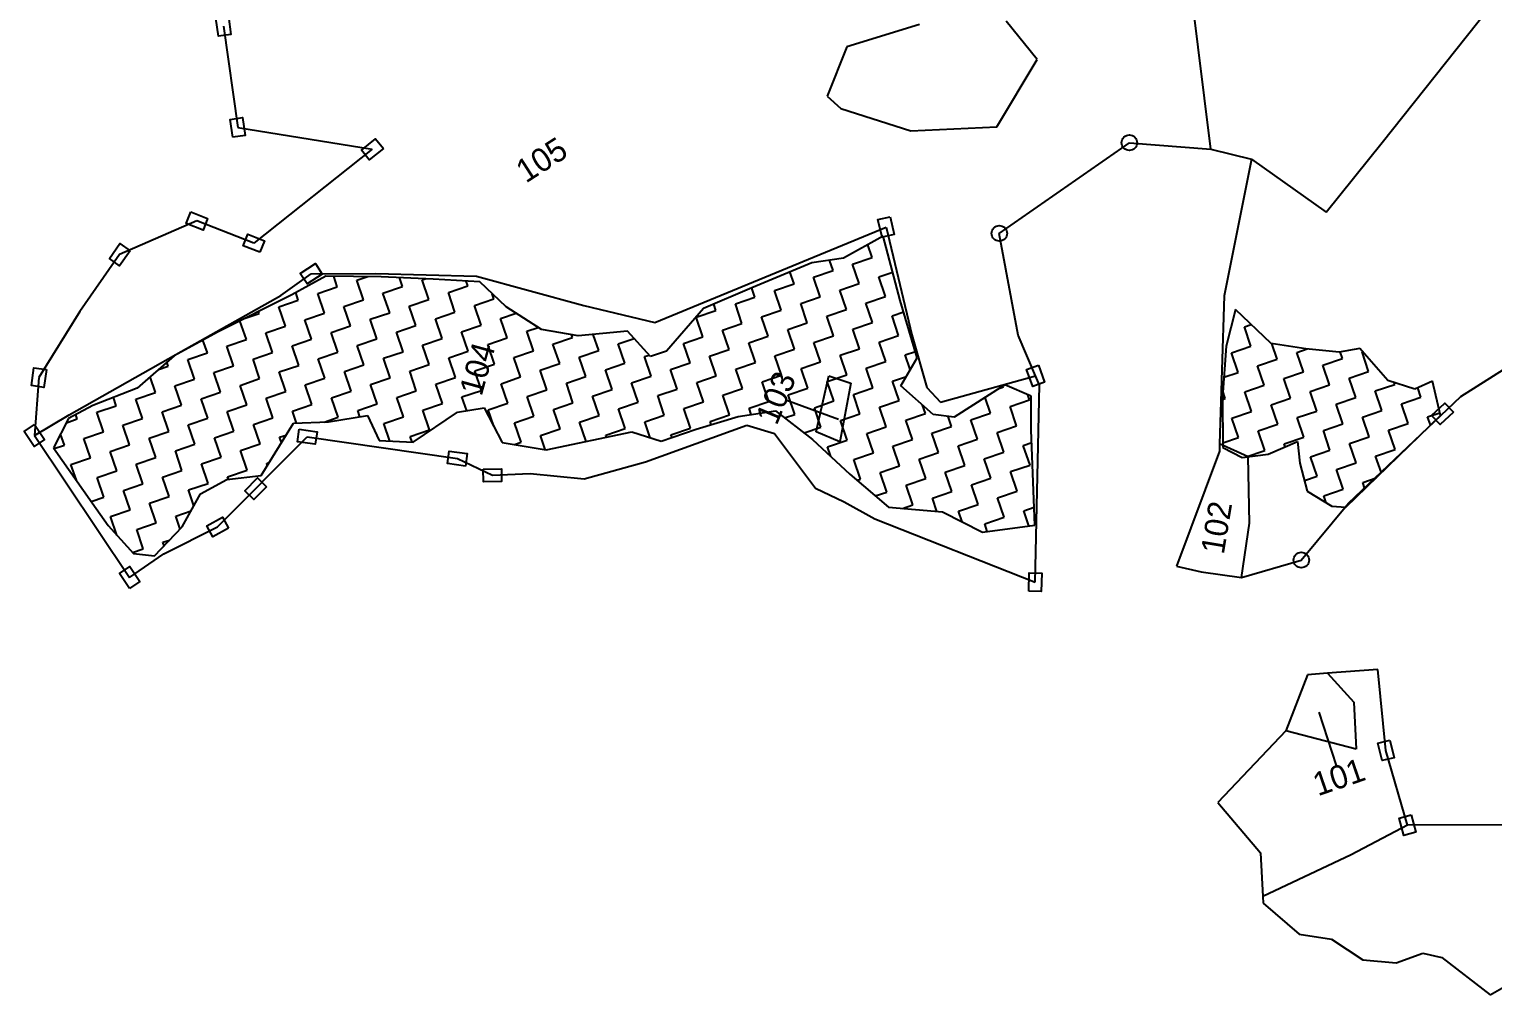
# Model space of a CAD drawing. Header units: metres. Extents: x 322986 to 329400, y 1832749 to 1836820.
# Drawn here: x 324360 to 325499, y 1832918 to 1833671 of the extents above; entities that cross this region are included whole.
import ezdxf

# ---------------------------------------------------------------- set-up
doc = ezdxf.new("R2010")
doc.units = ezdxf.units.M
doc.header["$MEASUREMENT"] = 0
for name, color, linetype in [('POLY_HATCH', 12, 'Continuous'), ('POLY_PARCEL', 6, 'Continuous'), ('TEXT_PARCEL', 7, 'Continuous'), ('V_BOUND_LINE', 7, 'Continuous')]:
    doc.layers.add(name, color=color, linetype=linetype)
doc.styles.get("Standard").update_dxf_attribs({"font": 'simplex.shx'})
doc.styles.add('TEXT_MAP', font='')
doc.styles.get('TEXT_MAP').set_extended_font_data('Kruti Dev 050')
doc.dimstyles.get("Standard").update_dxf_attribs({"dimtxt": 0.18, "dimasz": 0.18, "dimexe": 0.18, "dimexo": 0.0625, "dimgap": 0.09, "dimtad": 0, "dimtih": 1, "dimtoh": 1, "dimdec": 4, "dimzin": 0, "dimdsep": 46, "dimtxsty": 'Standard', "dimcen": 0.09, "dimadec": 0, "dimazin": 0, "dimtfac": 1, "dimtdec": 4, "dimtofl": 0, "dimtmove": 0, "dimatfit": 3, "dimfxl": 1, "dimtolj": 1, "dimtzin": 0, "dimarcsym": 0})

msp = doc.modelspace()

# ---------------------------------------------------------------- linework, layer by layer
for points in [[(324514.7, 1833680.6), (324516.6, 1833666.6), (324507, 1833665.3), (324505, 1833679.2)], [(324518.1, 1833586.5), (324516.2, 1833600.4), (324525.8, 1833601.8), (324527.8, 1833587.8)], [(324635.4, 1833577.6), (324624.3, 1833568.9), (324618.3, 1833576.5), (324629.3, 1833585.3)], [(324485.4, 1833528.4), (324498.5, 1833523.3), (324495, 1833514.2), (324481.9, 1833519.3)], [(325030, 1833524.5), (325033.2, 1833510.8), (325023.8, 1833508.6), (325020.5, 1833522.3)], [(324539.3, 1833496.9), (324526.2, 1833502), (324529.8, 1833511.1), (324542.9, 1833505.9)], [(324438.1, 1833498), (324430, 1833486.4), (324422, 1833492.1), (324430.1, 1833503.6)], [(324587.8, 1833479.9), (324576, 1833472.2), (324570.7, 1833480.4), (324582.5, 1833488.1)], [(325145.5, 1833408.8), (325150.3, 1833395.6), (325141.1, 1833392.2), (325136.3, 1833405.5)], [(324373, 1833405.5), (324370.9, 1833391.6), (324361.3, 1833393), (324363.3, 1833406.9)], [(325468.7, 1833372.3), (325458.5, 1833362.6), (325451.8, 1833369.6), (325462, 1833379.3)], [(324363.8, 1833362.7), (324371.6, 1833351), (324363.5, 1833345.5), (324355.7, 1833357.2)], [(324569.9, 1833359), (324583.8, 1833356.9), (324582.4, 1833347.3), (324568.5, 1833349.3)], [(324699.3, 1833330.3), (324685.3, 1833332.4), (324686.7, 1833342), (324700.7, 1833340)], [(324713.2, 1833327.9), (324727.3, 1833328.1), (324727.5, 1833318.4), (324713.4, 1833318.1)], [(324544.3, 1833314.2), (324534.4, 1833304.2), (324527.5, 1833311.1), (324537.4, 1833321.1)], [(324514.8, 1833282), (324502.5, 1833275.2), (324497.8, 1833283.8), (324510.1, 1833290.6)], [(324437.6, 1833234.9), (324429.8, 1833246.6), (324437.9, 1833252), (324445.7, 1833240.3)], [(325138.1, 1833232.9), (325138.4, 1833247), (325148.1, 1833246.8), (325147.8, 1833232.7)], [(325419.2, 1833116.8), (325422.6, 1833103.1), (325413.2, 1833100.8), (325409.8, 1833114.4)], [(325435.9, 1833058.6), (325439.5, 1833045), (325430.1, 1833042.5), (325426.5, 1833056.1)]]:
    msp.add_lwpolyline(points, close=True)
for centre in [(325216.4, 1833582.2), (325115.1, 1833511.6), (325350.3, 1833257.1)]:
    msp.add_circle(centre, 6.03)
at = {"layer": 'POLY_HATCH'}
for p, q in [((325024.7, 1833509.3), (324993.8, 1833492.2)), ((325038, 1833459.4), (325024.7, 1833509.3)), ((324969.1, 1833488.6), (324922.4, 1833469.1)), ((324993.8, 1833492.2), (324969.1, 1833488.6)), ((324590.7, 1833478.2), (324564, 1833463.7)), ((324633.8, 1833477.8), (324590.7, 1833478.2)), ((324674.1, 1833475.9), (324633.8, 1833477.8)), ((324710.5, 1833473.8), (324674.1, 1833475.9)), ((324731.1, 1833454.3), (324710.5, 1833473.8)), ((324922.4, 1833469.1), (324884.8, 1833453.1)), ((324564, 1833463.7), (324506.8, 1833434.9)), ((324758.5, 1833436.6), (324731.1, 1833454.3)), ((324884.8, 1833453.1), (324856, 1833419.7)), ((325051.2, 1833414.7), (325038, 1833459.4)), ((325299, 1833452.4), (325291.8, 1833423.7)), ((325326.9, 1833425.8), (325299, 1833452.4)), ((324506.8, 1833434.9), (324472.5, 1833416.1)), ((324787.2, 1833431.8), (324758.5, 1833436.6)), ((324825.6, 1833435.5), (324787.2, 1833431.8)), ((324843.4, 1833415.7), (324825.6, 1833435.5)), ((324856, 1833419.7), (324843.4, 1833415.7)), ((325291.8, 1833423.7), (325288.9, 1833384.2)), ((325353.9, 1833421.7), (325326.9, 1833425.8)), ((325379.8, 1833419.1), (325353.9, 1833421.7)), ((325395.8, 1833421.8), (325379.8, 1833419.1)), ((325417.6, 1833396.9), (325395.8, 1833421.8)), ((324472.5, 1833416.1), (324443.6, 1833391.1)), ((325038.4, 1833392.9), (325051.2, 1833414.7)), ((325438.7, 1833390.2), (325417.6, 1833396.9)), ((325452.4, 1833396.4), (325438.7, 1833390.2)), ((325458.6, 1833369.8), (325452.4, 1833396.4)), ((324443.6, 1833391.1), (324409.2, 1833377.4)), ((325063.5, 1833370.4), (325038.4, 1833392.9)), ((325119.5, 1833393.5), (325079.9, 1833368.3)), ((325139.8, 1833384.8), (325119.5, 1833393.5)), ((325140, 1833358.3), (325139.8, 1833384.8)), ((324409.2, 1833377.4), (324390.2, 1833367.3)), ((324693.2, 1833372.2), (324714, 1833375.6)), ((324714, 1833375.6), (324728, 1833348.7)), ((324911.8, 1833368.9), (324940.8, 1833373.4)), ((324940.8, 1833373.4), (324969.7, 1833351)), ((325288.9, 1833384.2), (325289.3, 1833344.8)), ((324390.2, 1833367.3), (324378.6, 1833344.5)), ((324540.1, 1833322.9), (324565.3, 1833363.7)), ((324565.3, 1833363.7), (324592.6, 1833364.7)), ((324592.6, 1833364.7), (324623.1, 1833369.7)), ((324623.1, 1833369.7), (324632.2, 1833350.3)), ((324658.7, 1833348.8), (324693.2, 1833372.2)), ((324878.9, 1833359.1), (324911.8, 1833368.9)), ((325079.9, 1833368.3), (325063.5, 1833370.4)), ((325385.1, 1833298.2), (325458.6, 1833369.8)), ((324632.2, 1833350.3), (324658.7, 1833348.8)), ((324762.1, 1833343), (324828.9, 1833356.9)), ((324828.9, 1833356.9), (324851.7, 1833349.6)), ((324851.7, 1833349.6), (324878.9, 1833359.1)), ((324969.7, 1833351), (324998.6, 1833324.1)), ((325142.7, 1833284.3), (325140, 1833358.3)), ((324378.6, 1833344.5), (324408.5, 1833301.7)), ((324728, 1833348.7), (324762.1, 1833343)), ((325289.3, 1833344.8), (325304.3, 1833337)), ((325304.3, 1833337), (325324.4, 1833339.5)), ((325324.4, 1833339.5), (325347.3, 1833349.5)), ((325347.3, 1833349.5), (325349.1, 1833332.5)), ((325349.1, 1833332.5), (325354.9, 1833310.7)), ((324493.1, 1833308.6), (324513.5, 1833319.8)), ((324513.5, 1833319.8), (324540.1, 1833322.9)), ((324998.6, 1833324.1), (325028.8, 1833298.2)), ((324478.8, 1833282.9), (324493.1, 1833308.6)), ((325354.9, 1833310.7), (325374, 1833299)), ((324408.5, 1833301.7), (324421.1, 1833284.1)), ((325028.8, 1833298.2), (325070.8, 1833294.6)), ((325070.8, 1833294.6), (325102.1, 1833278.8)), ((325374, 1833299), (325385.1, 1833298.2)), ((324421.1, 1833284.1), (324440.8, 1833262.1)), ((324457.1, 1833260.5), (324478.8, 1833282.9)), ((325102.1, 1833278.8), (325142.7, 1833284.3)), ((324440.8, 1833262.1), (324457.1, 1833260.5))]:
    msp.add_line(p, q, dxfattribs=at)
at = {"layer": 'POLY_HATCH', "linetype": 'Continuous'}
for p, q in [((325016, 1833492.9), (325012.7, 1833502.7)), ((324985.6, 1833482.6), (324982.9, 1833490.6)), ((325000.8, 1833487.7), (325016, 1833492.9)), ((325006, 1833472.5), (325000.8, 1833487.7)), ((324599.5, 1833469.9), (324596.7, 1833478.2)), ((324614.8, 1833475.1), (324623.2, 1833477.9)), ((324650.4, 1833470.2), (324648, 1833477.2)), ((324665.6, 1833475.4), (324667.9, 1833476.2)), ((324955.2, 1833472.2), (324952, 1833481.5)), ((324970.4, 1833477.4), (324985.6, 1833482.6)), ((324975.6, 1833462.2), (324970.4, 1833477.4)), ((325021.2, 1833477.7), (325032.1, 1833481.4)), ((325026.4, 1833462.5), (325021.2, 1833477.7)), ((324569.1, 1833459.5), (324567.1, 1833465.4)), ((324584.3, 1833464.7), (324599.5, 1833469.9)), ((324589.5, 1833449.5), (324584.3, 1833464.7)), ((324619.9, 1833459.9), (324614.8, 1833475.1)), ((324635.1, 1833465.1), (324650.4, 1833470.2)), ((324640.3, 1833449.8), (324635.1, 1833465.1)), ((324670.7, 1833460.2), (324665.6, 1833475.4)), ((324686, 1833465.4), (324701.2, 1833470.6)), ((324691.1, 1833450.2), (324686, 1833465.4)), ((324701.2, 1833470.6), (324699.9, 1833474.4)), ((324721.5, 1833460.5), (324720.2, 1833464.6)), ((324924.8, 1833461.9), (324922.3, 1833469)), ((324940, 1833467), (324955.2, 1833472.2)), ((324945.2, 1833451.8), (324940, 1833467)), ((324990.8, 1833467.4), (325006, 1833472.5)), ((324996, 1833452.2), (324990.8, 1833467.4)), ((324553.9, 1833454.4), (324569.1, 1833459.5)), ((324559.1, 1833439.2), (324553.9, 1833454.4)), ((324604.7, 1833454.7), (324619.9, 1833459.9)), ((324609.9, 1833439.5), (324604.7, 1833454.7)), ((324655.5, 1833455), (324670.7, 1833460.2)), ((324660.7, 1833439.8), (324655.5, 1833455)), ((324706.3, 1833455.4), (324721.5, 1833460.5)), ((324711.5, 1833440.1), (324706.3, 1833455.4)), ((324894.4, 1833451.5), (324892.7, 1833456.4)), ((324909.6, 1833456.7), (324924.8, 1833461.9)), ((324914.7, 1833441.5), (324909.6, 1833456.7)), ((324960.4, 1833457), (324975.6, 1833462.2)), ((324965.5, 1833441.8), (324960.4, 1833457)), ((325011.2, 1833457.3), (325026.4, 1833462.5)), ((325016.3, 1833442.1), (325011.2, 1833457.3)), ((324528.7, 1833428.8), (324523.7, 1833443.4)), ((324527.8, 1833445.5), (324538.7, 1833449.2)), ((324538.7, 1833449.2), (324538.2, 1833450.7)), ((324574.3, 1833444.3), (324589.5, 1833449.5)), ((324579.5, 1833429.1), (324574.3, 1833444.3)), ((324625.1, 1833444.7), (324640.3, 1833449.8)), ((324630.3, 1833429.5), (324625.1, 1833444.7)), ((324675.9, 1833445), (324691.1, 1833450.2)), ((324681.1, 1833429.8), (324675.9, 1833445)), ((324726.7, 1833445.3), (324738.7, 1833449.4)), ((324731.9, 1833430.1), (324726.7, 1833445.3)), ((324879.1, 1833446.3), (324894.4, 1833451.5)), ((324884.3, 1833431.1), (324879.1, 1833446.3)), ((324899.5, 1833436.3), (324914.7, 1833441.5)), ((324929.9, 1833446.6), (324945.2, 1833451.8)), ((324935.1, 1833431.4), (324929.9, 1833446.6)), ((324950.3, 1833436.6), (324965.5, 1833441.8)), ((324980.8, 1833447), (324996, 1833452.2)), ((324985.9, 1833431.8), (324980.8, 1833447)), ((325001.1, 1833436.9), (325016.3, 1833442.1)), ((325031.6, 1833447.3), (325040.7, 1833450.4)), ((325036.7, 1833432.1), (325031.6, 1833447.3)), ((324543.9, 1833434), (324559.1, 1833439.2)), ((324549.1, 1833418.8), (324543.9, 1833434)), ((324594.7, 1833434.3), (324609.9, 1833439.5)), ((324599.9, 1833419.1), (324594.7, 1833434.3)), ((324645.5, 1833434.6), (324660.7, 1833439.8)), ((324650.7, 1833419.4), (324645.5, 1833434.6)), ((324696.3, 1833435), (324711.5, 1833440.1)), ((324701.5, 1833419.8), (324696.3, 1833435)), ((324716.7, 1833424.9), (324731.9, 1833430.1)), ((324747.1, 1833435.3), (324755.9, 1833438.3)), ((324752.3, 1833420.1), (324747.1, 1833435.3)), ((324767.5, 1833425.3), (324782.7, 1833430.4)), ((324782.7, 1833430.4), (324781.9, 1833432.7)), ((324803.1, 1833420.4), (324798.8, 1833432.9)), ((324869.1, 1833425.9), (324884.3, 1833431.1)), ((324904.7, 1833421.1), (324899.5, 1833436.3)), ((324919.9, 1833426.3), (324935.1, 1833431.4)), ((324955.5, 1833421.4), (324950.3, 1833436.6)), ((324970.7, 1833426.6), (324985.9, 1833431.8)), ((325006.3, 1833421.7), (325001.1, 1833436.9)), ((325021.5, 1833426.9), (325036.7, 1833432.1)), ((325306, 1833438.9), (325311.2, 1833440.7)), ((325311.1, 1833423.7), (325306, 1833438.9)), ((324498.3, 1833418.4), (324494.9, 1833428.3)), ((324513.5, 1833423.6), (324528.7, 1833428.8)), ((324518.7, 1833408.4), (324513.5, 1833423.6)), ((324533.9, 1833413.6), (324549.1, 1833418.8)), ((324564.3, 1833424), (324579.5, 1833429.1)), ((324569.5, 1833408.7), (324564.3, 1833424)), ((324584.7, 1833413.9), (324599.9, 1833419.1)), ((324615.1, 1833424.3), (324630.3, 1833429.5)), ((324620.3, 1833409.1), (324615.1, 1833424.3)), ((324635.5, 1833414.3), (324650.7, 1833419.4)), ((324665.9, 1833424.6), (324681.1, 1833429.8)), ((324671.1, 1833409.4), (324665.9, 1833424.6)), ((324686.3, 1833414.6), (324701.5, 1833419.8)), ((324721.9, 1833409.7), (324716.7, 1833424.9)), ((324737.1, 1833414.9), (324752.3, 1833420.1)), ((324772.7, 1833410.1), (324767.5, 1833425.3)), ((324787.9, 1833415.2), (324803.1, 1833420.4)), ((324818.3, 1833425.6), (324830.7, 1833429.8)), ((324823.5, 1833410.4), (324818.3, 1833425.6)), ((324874.3, 1833410.7), (324869.1, 1833425.9)), ((324889.5, 1833415.9), (324904.7, 1833421.1)), ((324925.1, 1833411), (324919.9, 1833426.3)), ((324940.3, 1833416.2), (324955.5, 1833421.4)), ((324975.9, 1833411.4), (324970.7, 1833426.6)), ((324991.1, 1833416.6), (325006.3, 1833421.7)), ((325026.7, 1833411.7), (325021.5, 1833426.9)), ((325041.9, 1833416.9), (325049.8, 1833419.6)), ((325295.9, 1833418.5), (325311.1, 1833423.7)), ((325331.5, 1833413.7), (325327.4, 1833425.7)), ((325346.7, 1833418.9), (325354.9, 1833421.6)), ((325351.9, 1833403.6), (325346.7, 1833418.9)), ((325382.3, 1833414), (325380.6, 1833419.3)), ((325397.6, 1833419.2), (325398, 1833419.3)), ((325402.7, 1833404), (325397.6, 1833419.2)), ((324460.2, 1833405.5), (324467.8, 1833408.1)), ((324467.8, 1833408.1), (324466.8, 1833411.2)), ((324483.1, 1833413.3), (324498.3, 1833418.4)), ((324488.2, 1833398.1), (324483.1, 1833413.3)), ((324503.4, 1833403.2), (324518.7, 1833408.4)), ((324539, 1833398.4), (324533.9, 1833413.6)), ((324554.3, 1833403.6), (324569.5, 1833408.7)), ((324589.8, 1833398.7), (324584.7, 1833413.9)), ((324605.1, 1833403.9), (324620.3, 1833409.1)), ((324640.7, 1833399), (324635.5, 1833414.3)), ((324655.9, 1833404.2), (324671.1, 1833409.4)), ((324691.5, 1833399.4), (324686.3, 1833414.6)), ((324706.7, 1833404.6), (324721.9, 1833409.7)), ((324742.3, 1833399.7), (324737.1, 1833414.9)), ((324757.5, 1833404.9), (324772.7, 1833410.1)), ((324793.1, 1833400), (324787.9, 1833415.2)), ((324808.3, 1833405.2), (324823.5, 1833410.4)), ((324838.7, 1833415.6), (324842.4, 1833416.8)), ((324843.9, 1833400.4), (324838.7, 1833415.6)), ((324859.1, 1833405.5), (324874.3, 1833410.7)), ((324894.7, 1833400.7), (324889.5, 1833415.9)), ((324909.9, 1833405.9), (324925.1, 1833411)), ((324945.5, 1833401), (324940.3, 1833416.2)), ((324960.7, 1833406.2), (324975.9, 1833411.4)), ((324996.3, 1833401.3), (324991.1, 1833416.6)), ((325011.5, 1833406.5), (325026.7, 1833411.7)), ((325045.8, 1833405.5), (325041.9, 1833416.9)), ((325301.1, 1833403.3), (325295.9, 1833418.5)), ((325316.3, 1833408.5), (325331.5, 1833413.7)), ((325321.5, 1833393.3), (325316.3, 1833408.5)), ((325367.1, 1833408.8), (325382.3, 1833414)), ((325372.3, 1833393.6), (325367.1, 1833408.8)), ((324457.8, 1833387.7), (324453.7, 1833399.8)), ((324473, 1833392.9), (324488.2, 1833398.1)), ((324508.6, 1833388), (324503.4, 1833403.2)), ((324523.8, 1833393.2), (324539, 1833398.4)), ((324559.4, 1833388.4), (324554.3, 1833403.6)), ((324574.6, 1833393.5), (324589.8, 1833398.7)), ((324610.2, 1833388.7), (324605.1, 1833403.9)), ((324625.4, 1833393.9), (324640.7, 1833399)), ((324661, 1833389), (324655.9, 1833404.2)), ((324676.2, 1833394.2), (324691.5, 1833399.4)), ((324711.8, 1833389.3), (324706.7, 1833404.6)), ((324727.1, 1833394.5), (324742.3, 1833399.7)), ((324762.7, 1833389.7), (324757.5, 1833404.9)), ((324777.9, 1833394.9), (324793.1, 1833400)), ((324813.5, 1833390), (324808.3, 1833405.2)), ((324828.7, 1833395.2), (324843.9, 1833400.4)), ((324864.3, 1833390.3), (324859.1, 1833405.5)), ((324879.5, 1833395.5), (324894.7, 1833400.7)), ((324915.1, 1833390.7), (324909.9, 1833405.9)), ((324930.3, 1833395.8), (324945.5, 1833401)), ((324965.9, 1833391), (324960.7, 1833406.2)), ((324981.1, 1833396.2), (324996.3, 1833401.3)), ((324986.3, 1833381), (324981.1, 1833396.2)), ((325016.7, 1833391.3), (325011.5, 1833406.5)), ((325031.9, 1833396.5), (325042.7, 1833400.2)), ((325037.1, 1833381.3), (325031.9, 1833396.5)), ((325290, 1833399.5), (325301.1, 1833403.3)), ((325336.7, 1833398.5), (325351.9, 1833403.6)), ((325341.9, 1833383.3), (325336.7, 1833398.5)), ((325387.5, 1833398.8), (325402.7, 1833404)), ((325392.7, 1833383.6), (325387.5, 1833398.8)), ((324442.6, 1833382.5), (324457.8, 1833387.7)), ((324478.2, 1833377.7), (324473, 1833392.9)), ((324493.4, 1833382.8), (324508.6, 1833388)), ((324529, 1833378), (324523.8, 1833393.2)), ((324544.2, 1833383.2), (324559.4, 1833388.4)), ((324579.8, 1833378.3), (324574.6, 1833393.5)), ((324595, 1833383.5), (324610.2, 1833388.7)), ((324630.6, 1833378.7), (324625.4, 1833393.9)), ((324645.8, 1833383.8), (324661, 1833389)), ((324681.4, 1833379), (324676.2, 1833394.2)), ((324696.6, 1833384.2), (324711.8, 1833389.3)), ((324732.2, 1833379.3), (324727.1, 1833394.5)), ((324747.4, 1833384.5), (324762.7, 1833389.7)), ((324752.6, 1833369.3), (324747.4, 1833384.5)), ((324783, 1833379.6), (324777.9, 1833394.9)), ((324798.2, 1833384.8), (324813.5, 1833390)), ((324803.4, 1833369.6), (324798.2, 1833384.8)), ((324833.8, 1833380), (324828.7, 1833395.2)), ((324849.1, 1833385.2), (324864.3, 1833390.3)), ((324854.2, 1833369.9), (324849.1, 1833385.2)), ((324884.6, 1833380.3), (324879.5, 1833395.5)), ((324899.9, 1833385.5), (324915.1, 1833390.7)), ((324905, 1833370.3), (324899.9, 1833385.5)), ((324935.5, 1833380.6), (324930.3, 1833395.8)), ((324950.7, 1833385.8), (324965.9, 1833391)), ((324955.8, 1833370.6), (324950.7, 1833385.8)), ((325001.5, 1833386.1), (325016.7, 1833391.3)), ((325006.6, 1833370.9), (325001.5, 1833386.1)), ((325115.7, 1833391.1), (325118.3, 1833392)), ((325118.3, 1833392), (325118.1, 1833392.6)), ((325138.7, 1833381.9), (325137.4, 1833385.8)), ((325291.1, 1833382.9), (325289.2, 1833388.6)), ((325306.3, 1833388.1), (325321.5, 1833393.3)), ((325311.5, 1833372.9), (325306.3, 1833388.1)), ((325357.1, 1833388.4), (325372.3, 1833393.6)), ((325362.3, 1833373.2), (325357.1, 1833388.4)), ((325407.9, 1833388.8), (325423.1, 1833393.9)), ((325413.1, 1833373.6), (325407.9, 1833388.8)), ((325423.1, 1833393.9), (325422.7, 1833395.3)), ((325443.5, 1833383.9), (325441, 1833391.2)), ((324412.2, 1833372.2), (324427.4, 1833377.3)), ((324427.4, 1833377.3), (324425.2, 1833383.8)), ((324447.8, 1833367.3), (324442.6, 1833382.5)), ((324463, 1833372.5), (324478.2, 1833377.7)), ((324498.6, 1833367.6), (324493.4, 1833382.8)), ((324513.8, 1833372.8), (324529, 1833378)), ((324549.4, 1833368), (324544.2, 1833383.2)), ((324564.6, 1833373.1), (324579.8, 1833378.3)), ((324567.8, 1833363.8), (324564.6, 1833373.1)), ((324600.2, 1833368.3), (324595, 1833383.5)), ((324615.4, 1833373.5), (324630.6, 1833378.7)), ((324617, 1833368.7), (324615.4, 1833373.5)), ((324651, 1833368.6), (324645.8, 1833383.8)), ((324666.2, 1833373.8), (324681.4, 1833379)), ((324671.4, 1833358.6), (324666.2, 1833373.8)), ((324700.3, 1833373.4), (324696.6, 1833384.2)), ((324717, 1833374.1), (324732.2, 1833379.3)), ((324721.3, 1833361.5), (324717, 1833374.1)), ((324767.8, 1833374.5), (324783, 1833379.6)), ((324773, 1833359.3), (324767.8, 1833374.5)), ((324818.6, 1833374.8), (324833.8, 1833380)), ((324823.8, 1833359.6), (324818.6, 1833374.8)), ((324869.4, 1833375.1), (324884.6, 1833380.3)), ((324874.6, 1833359.9), (324869.4, 1833375.1)), ((324920.2, 1833375.5), (324935.5, 1833380.6)), ((324921.9, 1833370.5), (324920.2, 1833375.5)), ((324971.1, 1833375.8), (324986.3, 1833381)), ((324976.2, 1833360.6), (324971.1, 1833375.8)), ((325021.9, 1833376.1), (325037.1, 1833381.3)), ((325027, 1833360.9), (325021.9, 1833376.1)), ((325057.5, 1833371.3), (325055.2, 1833377.8)), ((325108.3, 1833371.6), (325104.1, 1833383.7)), ((325123.5, 1833376.8), (325138.7, 1833381.9)), ((325128.6, 1833361.6), (325123.5, 1833376.8)), ((325288.9, 1833382.2), (325291.1, 1833382.9)), ((325326.7, 1833378.1), (325341.9, 1833383.3)), ((325331.9, 1833362.9), (325326.7, 1833378.1)), ((325347.1, 1833368.1), (325362.3, 1833373.2)), ((325377.5, 1833378.4), (325392.7, 1833383.6)), ((325382.7, 1833363.2), (325377.5, 1833378.4)), ((325397.9, 1833368.4), (325413.1, 1833373.6)), ((325428.3, 1833378.7), (325443.5, 1833383.9)), ((325433.5, 1833363.5), (325428.3, 1833378.7)), ((324388.6, 1833364.1), (324397, 1833367)), ((324397, 1833367), (324395.9, 1833370.3)), ((324417.4, 1833357), (324412.2, 1833372.2)), ((324432.6, 1833362.1), (324447.8, 1833367.3)), ((324437.8, 1833346.9), (324432.6, 1833362.1)), ((324468.2, 1833357.3), (324463, 1833372.5)), ((324483.4, 1833362.5), (324498.6, 1833367.6)), ((324488.6, 1833347.3), (324483.4, 1833362.5)), ((324519, 1833357.6), (324513.8, 1833372.8)), ((324534.2, 1833362.8), (324549.4, 1833368)), ((324539.4, 1833347.6), (324534.2, 1833362.8)), ((324589.3, 1833364.6), (324600.2, 1833368.3)), ((324635.8, 1833363.4), (324651, 1833368.6)), ((324640.4, 1833349.8), (324635.8, 1833363.4)), ((324737.4, 1833364.1), (324752.6, 1833369.3)), ((324742.6, 1833348.9), (324737.4, 1833364.1)), ((324788.2, 1833364.4), (324803.4, 1833369.6)), ((324793.3, 1833349.5), (324788.2, 1833364.4)), ((324839, 1833364.8), (324854.2, 1833369.9)), ((324843.3, 1833352.3), (324839, 1833364.8)), ((324889.8, 1833365.1), (324905, 1833370.3)), ((324890.7, 1833362.6), (324889.8, 1833365.1)), ((324947.9, 1833367.9), (324955.8, 1833370.6)), ((324991.4, 1833365.8), (325006.6, 1833370.9)), ((324996.6, 1833350.5), (324991.4, 1833365.8)), ((325042.2, 1833366.1), (325057.5, 1833371.3)), ((325047.4, 1833350.9), (325042.2, 1833366.1)), ((325077.8, 1833361.2), (325075.2, 1833368.9)), ((325093, 1833366.4), (325108.3, 1833371.6)), ((325098.2, 1833351.2), (325093, 1833366.4)), ((325296.3, 1833367.7), (325311.5, 1833372.9)), ((325301.4, 1833352.5), (325296.3, 1833367.7)), ((325316.7, 1833357.7), (325331.9, 1833362.9)), ((325352.3, 1833352.8), (325347.1, 1833368.1)), ((325367.5, 1833358), (325382.7, 1833363.2)), ((325403.1, 1833353.2), (325397.9, 1833368.4)), ((325418.3, 1833358.4), (325433.5, 1833363.5)), ((325448.7, 1833368.7), (325458.1, 1833371.9)), ((325450.9, 1833362.3), (325448.7, 1833368.7)), ((324387, 1833346.6), (324384, 1833355.2)), ((324402.2, 1833351.8), (324417.4, 1833357)), ((324407.3, 1833336.6), (324402.2, 1833351.8)), ((324453, 1833352.1), (324468.2, 1833357.3)), ((324458.1, 1833336.9), (324453, 1833352.1)), ((324503.8, 1833352.4), (324519, 1833357.6)), ((324509, 1833337.2), (324503.8, 1833352.4)), ((324554.6, 1833352.8), (324559.6, 1833354.5)), ((324556, 1833348.6), (324554.6, 1833352.8)), ((324656.2, 1833353.4), (324671.4, 1833358.6)), ((324657.8, 1833348.8), (324656.2, 1833353.4)), ((324757.8, 1833354.1), (324773, 1833359.3)), ((324761.5, 1833343.1), (324757.8, 1833354.1)), ((324808.6, 1833354.4), (324823.8, 1833359.6)), ((324809.2, 1833352.8), (324808.6, 1833354.4)), ((324859.4, 1833354.7), (324874.6, 1833359.9)), ((324860.2, 1833352.5), (324859.4, 1833354.7)), ((324963.2, 1833356.1), (324976.2, 1833360.6)), ((324981.4, 1833345.4), (324996.6, 1833350.5)), ((325011.8, 1833355.7), (325027, 1833360.9)), ((325017, 1833340.5), (325011.8, 1833355.7)), ((325032.2, 1833345.7), (325047.4, 1833350.9)), ((325062.6, 1833356), (325077.8, 1833361.2)), ((325067.8, 1833340.8), (325062.6, 1833356)), ((325083, 1833346), (325098.2, 1833351.2)), ((325113.4, 1833356.4), (325128.6, 1833361.6)), ((325118.6, 1833341.2), (325113.4, 1833356.4)), ((325289.2, 1833348.4), (325301.4, 1833352.5)), ((325321.8, 1833342.5), (325316.7, 1833357.7)), ((325337, 1833347.7), (325352.3, 1833352.8)), ((325372.6, 1833342.8), (325367.5, 1833358)), ((325387.9, 1833348), (325403.1, 1833353.2)), ((325423.4, 1833343.1), (325418.3, 1833358.4)), ((324379, 1833343.9), (324387, 1833346.6)), ((324422.6, 1833341.7), (324437.8, 1833346.9)), ((324427.7, 1833326.5), (324422.6, 1833341.7)), ((324473.4, 1833342.1), (324488.6, 1833347.3)), ((324478.5, 1833326.9), (324473.4, 1833342.1)), ((324524.2, 1833342.4), (324539.4, 1833347.6)), ((324529.3, 1833327.2), (324524.2, 1833342.4)), ((324737.4, 1833347.1), (324742.6, 1833348.9)), ((324984, 1833337.7), (324981.4, 1833345.4)), ((325001.8, 1833335.3), (325017, 1833340.5)), ((325037.4, 1833330.5), (325032.2, 1833345.7)), ((325052.6, 1833335.7), (325067.8, 1833340.8)), ((325088.2, 1833330.8), (325083, 1833346)), ((325103.4, 1833336), (325118.6, 1833341.2)), ((325133.8, 1833346.3), (325140.3, 1833348.6)), ((325139, 1833331.1), (325133.8, 1833346.3)), ((325306.6, 1833337.3), (325321.8, 1833342.5)), ((325337.8, 1833345.4), (325337, 1833347.7)), ((325357.4, 1833337.6), (325372.6, 1833342.8)), ((325393, 1833332.8), (325387.9, 1833348)), ((325408.2, 1833338), (325423.4, 1833343.1)), ((324392.1, 1833331.4), (324407.3, 1833336.6)), ((324396.3, 1833319.2), (324392.1, 1833331.4)), ((324442.9, 1833331.7), (324458.1, 1833336.9)), ((324448.1, 1833316.5), (324442.9, 1833331.7)), ((324493.7, 1833332), (324509, 1833337.2)), ((324498.9, 1833316.8), (324493.7, 1833332)), ((324544.6, 1833332.4), (324546.3, 1833333)), ((324545, 1833330.9), (324544.6, 1833332.4)), ((325007, 1833320.1), (325001.8, 1833335.3)), ((325022.2, 1833325.3), (325037.4, 1833330.5)), ((325057.8, 1833320.5), (325052.6, 1833335.7)), ((325073, 1833325.6), (325088.2, 1833330.8)), ((325108.6, 1833320.8), (325103.4, 1833336)), ((325123.8, 1833326), (325139, 1833331.1)), ((325306.6, 1833337.3), (325306.6, 1833337.3)), ((325362.6, 1833322.4), (325357.4, 1833337.6)), ((325377.8, 1833327.6), (325393, 1833332.8)), ((325383, 1833312.4), (325377.8, 1833327.6)), ((325412.7, 1833325), (325408.2, 1833338)), ((324412.5, 1833321.4), (324427.7, 1833326.5)), ((324417.7, 1833306.1), (324412.5, 1833321.4)), ((324432.9, 1833311.3), (324448.1, 1833316.5)), ((324463.3, 1833321.7), (324478.5, 1833326.9)), ((324468.5, 1833306.5), (324463.3, 1833321.7)), ((324483.7, 1833311.7), (324498.9, 1833316.8)), ((324514.1, 1833322), (324529.3, 1833327.2)), ((324514.8, 1833320), (324514.1, 1833322)), ((325004.3, 1833319.2), (325007, 1833320.1)), ((325027.4, 1833310.1), (325022.2, 1833325.3)), ((325042.6, 1833315.3), (325057.8, 1833320.5)), ((325078.2, 1833310.4), (325073, 1833325.6)), ((325093.4, 1833315.6), (325108.6, 1833320.8)), ((325129, 1833310.8), (325123.8, 1833326)), ((325352.7, 1833319), (325362.6, 1833322.4)), ((325398.2, 1833317.6), (325408.7, 1833321.1)), ((325399.9, 1833312.6), (325398.2, 1833317.6)), ((324407.8, 1833302.8), (324417.7, 1833306.1)), ((324438.1, 1833296.1), (324432.9, 1833311.3)), ((324453.3, 1833301.3), (324468.5, 1833306.5)), ((324487.9, 1833299.3), (324483.7, 1833311.7)), ((325018.5, 1833307.1), (325027.4, 1833310.1)), ((325047.8, 1833300.1), (325042.6, 1833315.3)), ((325063, 1833305.2), (325078.2, 1833310.4)), ((325066.5, 1833295), (325063, 1833305.2)), ((325098.6, 1833300.4), (325093.4, 1833315.6)), ((325113.8, 1833305.6), (325129, 1833310.8)), ((325118.9, 1833290.4), (325113.8, 1833305.6)), ((325367.8, 1833307.2), (325383, 1833312.4)), ((325369.7, 1833301.7), (325367.8, 1833307.2)), ((324422.9, 1833290.9), (324438.1, 1833296.1)), ((324458.5, 1833286.1), (324453.3, 1833301.3)), ((324473.7, 1833291.3), (324485.7, 1833295.4)), ((325039.6, 1833297.3), (325047.8, 1833300.1)), ((325083.3, 1833295.2), (325098.6, 1833300.4)), ((325086.2, 1833286.8), (325083.3, 1833295.2)), ((325134.2, 1833295.5), (325142.2, 1833298.3)), ((325138.2, 1833283.7), (325134.2, 1833295.5)), ((324427.7, 1833276.6), (324422.9, 1833290.9)), ((324443.3, 1833280.9), (324458.5, 1833286.1)), ((324477.1, 1833281.2), (324473.7, 1833291.3)), ((325103.7, 1833285.2), (325118.9, 1833290.4)), ((325105.7, 1833279.3), (325103.7, 1833285.2)), ((324448.4, 1833265.7), (324443.3, 1833280.9)), ((324463.7, 1833270.9), (324468.8, 1833272.6)), ((324464.6, 1833268.2), (324463.7, 1833270.9)), ((324440.1, 1833262.9), (324448.4, 1833265.7))]:
    msp.add_line(p, q, dxfattribs=at)
at = {"layer": 'POLY_PARCEL'}
for p, q in [((325279.9, 1833577.1), (325251.1, 1833806.5)), ((325413.3, 1833582.4), (325533, 1833733.1)), ((325052.9, 1833674.2), (324996.4, 1833656.9)), ((325144.5, 1833647.1), (325120.4, 1833676.9)), ((324996.4, 1833656.9), (324980.9, 1833618.4)), ((325113.2, 1833594.7), (325144.5, 1833647.1)), ((324980.9, 1833618.4), (324991.7, 1833609)), ((324991.7, 1833609), (325046.3, 1833591.4)), ((325046.3, 1833591.4), (325113.2, 1833594.7)), ((325369.7, 1833528), (325413.3, 1833582.4)), ((325311.6, 1833569.4), (325369.7, 1833528)), ((324846.7, 1833442.1), (325026.9, 1833516.5)), ((325026.9, 1833516.5), (325046.9, 1833432.6)), ((324555.5, 1833463.2), (324579.2, 1833480.1)), ((324579.2, 1833480.1), (324629.4, 1833480.3)), ((324629.4, 1833480.3), (324707.9, 1833478.3)), ((324707.9, 1833478.3), (324791.5, 1833455.3)), ((324473.7, 1833417.2), (324555.5, 1833463.2)), ((324791.5, 1833455.3), (324846.7, 1833442.1)), ((325046.9, 1833432.6), (325058.6, 1833391.4)), ((324390.7, 1833370.3), (324473.7, 1833417.2)), ((324972.5, 1833356.9), (324982.3, 1833400.6)), ((324982.3, 1833400.6), (324999.4, 1833394.9)), ((325069.3, 1833380.1), (325143.3, 1833400.5)), ((324999.4, 1833394.9), (324991, 1833349.3)), ((325058.6, 1833391.4), (325069.3, 1833380.1)), ((324363.6, 1833354.1), (324390.7, 1833370.3)), ((324991, 1833349.3), (324972.5, 1833356.9)), ((325309, 1833337.6), (325286.7, 1833347.5)), ((325309.9, 1833285.9), (325309, 1833337.6)), ((325303.6, 1833243.6), (325309.9, 1833285.9)), ((325370.6, 1833168.9), (325391.3, 1833146.4)), ((325391.3, 1833146.4), (325393.1, 1833109.7)), ((325393.1, 1833109.7), (325338.2, 1833124.1)), ((325433, 1833050.5), (325389.1, 1833027.5)), ((325389.1, 1833027.5), (325320.3, 1832994.9))]:
    msp.add_line(p, q, dxfattribs=at)
at = {"layer": 'V_BOUND_LINE'}
for p, q in [((324510.8, 1833672.9), (324522, 1833594.1)), ((324522, 1833594.1), (324626.8, 1833577.1)), ((325115.1, 1833511.6), (325216.4, 1833582.2)), ((325216.4, 1833582.2), (325279.9, 1833577.1)), ((324626.8, 1833577.1), (324534.6, 1833504)), ((325279.9, 1833577.1), (325311.6, 1833569.4)), ((325311.6, 1833569.4), (325290.2, 1833463)), ((324490.2, 1833521.3), (324430, 1833495)), ((324534.6, 1833504), (324490.2, 1833521.3)), ((325129.9, 1833432.2), (325115.1, 1833511.6)), ((324430, 1833495), (324398.9, 1833450.7)), ((325290.2, 1833463), (325286.7, 1833347.5)), ((325474.5, 1833384.5), (325594.4, 1833460.5)), ((324398.9, 1833450.7), (324367.1, 1833399.2)), ((325143.3, 1833400.5), (325129.9, 1833432.2)), ((324367.1, 1833399.2), (324363.6, 1833354.1)), ((325146.4, 1833393.4), (325143.3, 1833400.5)), ((325143.1, 1833239.8), (325146.4, 1833393.4)), ((325387.1, 1833301.5), (325474.5, 1833384.5)), ((324839.5, 1833333.6), (324918.4, 1833362.2)), ((324918.4, 1833362.2), (324940, 1833355.7)), ((324363.6, 1833354.1), (324437.8, 1833243.5)), ((324506.3, 1833282.9), (324576.1, 1833353.1)), ((324576.1, 1833353.1), (324693, 1833336.2)), ((324940, 1833355.7), (324971.9, 1833313.1)), ((325286.5, 1833341.9), (325253, 1833252.4)), ((325286.7, 1833347.5), (325286.5, 1833341.9)), ((324693, 1833336.2), (324720.3, 1833323.1)), ((324791.7, 1833320.3), (324839.5, 1833333.6)), ((324720.3, 1833323.1), (324749.8, 1833324.4)), ((324749.8, 1833324.4), (324791.7, 1833320.3)), ((324971.9, 1833313.1), (324994.3, 1833302.4)), ((324994.3, 1833302.4), (325018.2, 1833289.2)), ((325350.3, 1833257.1), (325387.1, 1833301.5)), ((324464.4, 1833261.9), (324506.3, 1833282.9)), ((325018.2, 1833289.2), (325143.1, 1833239.8)), ((324437.8, 1833243.5), (324464.4, 1833261.9)), ((325253, 1833252.4), (325272.3, 1833248)), ((325272.3, 1833248), (325303.6, 1833243.6)), ((325303.6, 1833243.6), (325350.3, 1833257.1)), ((325370.6, 1833168.9), (325355.2, 1833167.7)), ((325409.8, 1833171.9), (325370.6, 1833168.9)), ((325416.2, 1833108.8), (325409.8, 1833171.9)), ((325355.2, 1833167.7), (325338.2, 1833124.1)), ((325338.2, 1833124.1), (325285.2, 1833068.2)), ((325433, 1833050.5), (325416.2, 1833108.8)), ((325285.2, 1833068.2), (325318.4, 1833028.9)), ((325541.2, 1833050.9), (325433, 1833050.5)), ((325318.4, 1833028.9), (325320.3, 1832994.9)), ((325320.3, 1832994.9), (325320.6, 1832989.8)), ((325320.6, 1832989.8), (325348.7, 1832965.6)), ((325348.7, 1832965.6), (325373.8, 1832961.7)), ((325373.8, 1832961.7), (325398.3, 1832945.6)), ((325398.3, 1832945.6), (325424.2, 1832943.4)), ((325424.2, 1832943.4), (325444.9, 1832950.8)), ((325444.9, 1832950.8), (325459.7, 1832947.5)), ((325459.7, 1832947.5), (325497.4, 1832918.4)), ((325497.4, 1832918.4), (325508.4, 1832924.5))]:
    msp.add_line(p, q, dxfattribs=at)

# ---------------------------------------------------------------- texts
at = {"layer": 'TEXT_PARCEL', "style": 'TEXT_MAP'}
for s, rotation, p in [('105', 32.8302, (324746.4, 1833550.3)), ('104', 74.5665, (324711.9, 1833384.1)), ('103', 67.5947, (324941.7, 1833361.3)), ('102', 80.6061, (325289.9, 1833260.9)), ('101', 18.8059, (325363.2, 1833073))]:
    msp.add_text(s, height=18.22, rotation=rotation, dxfattribs=at).set_placement(p)

# ---------------------------------------------------------------- leaders
for points in [[(324948.8, 1833382), (324989.8, 1833366.9)], [(325377.6, 1833097), (325364.1, 1833138.6)]]:
    msp.add_leader(points, dimstyle='Standard', override={"dimtxt": 2.5, "dimasz": 2.5, "dimexe": 1.25, "dimexo": 0.625, "dimgap": 0.625, "dimtad": 1, "dimtih": 0, "dimtoh": 0, "dimzin": 8, "dimcen": 2.5, "dimtofl": 1})

doc.saveas('drawing.dxf')
